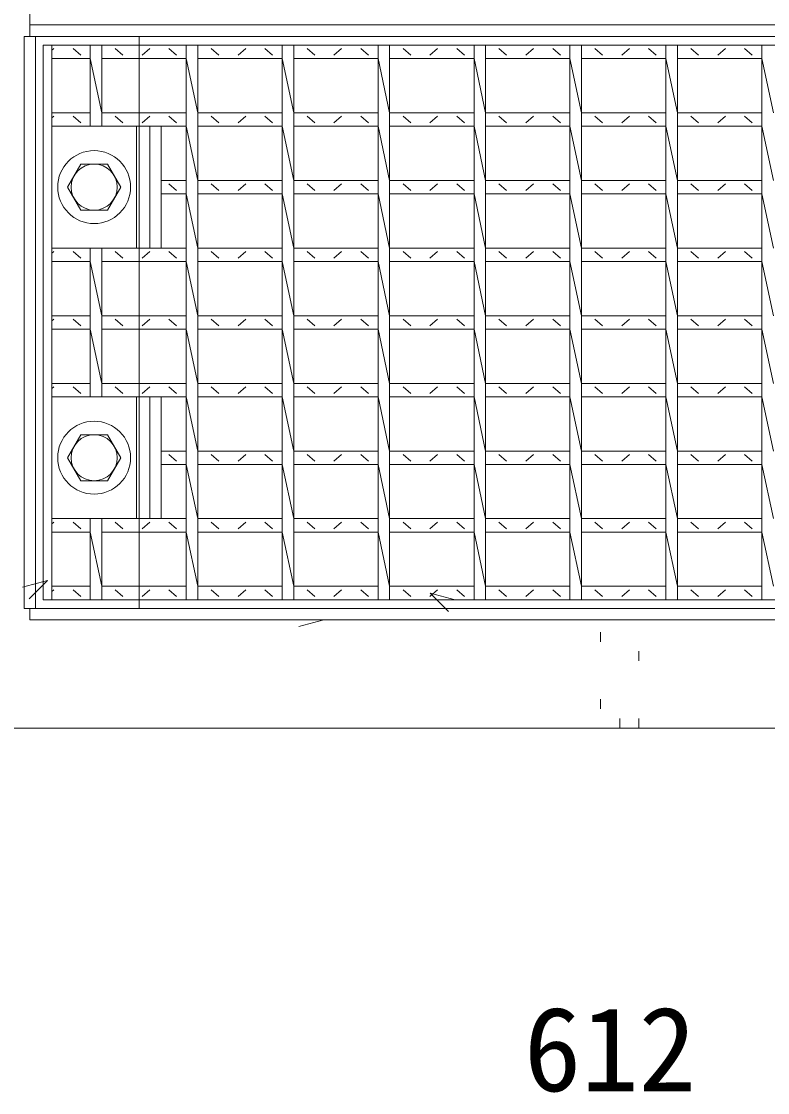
# Model space of a CAD drawing. Units: millimetres, scale not verified. Extents: x 234 to 5784, y 107 to 4112.
# Drawn here: x 1501 to 1890, y 1081 to 1639 of the extents above; entities that cross this region are included whole.
import ezdxf
from ezdxf.enums import TextEntityAlignment as Align

# ---------------------------------------------------------------- set-up
doc = ezdxf.new("R2010")
doc.units = ezdxf.units.MM
doc.header["$LTSCALE"] = 20
doc.linetypes.add('DOTTED', pattern=[1.75, 0.25, -1.5])
doc.layers.add('0-1', color=7, linetype='Continuous', lineweight=18)
doc.styles.add('ＭＳ ゴシック', font='')
doc.styles.get('ＭＳ ゴシック').set_extended_font_data('MS Gothic')

msp = doc.modelspace()

# ---------------------------------------------------------------- linework, layer by layer
at = {"layer": '0-1'}
for p, q in [((1505.69, 1637.37), (1505.62, 1646.78)), ((1505.69, 1631.37), (1505.69, 1637.37)), ((2124.69, 1637.37), (1505.69, 1637.37)), ((1502.69, 1333.37), (1502.69, 1631.37)), ((1502.69, 1631.37), (1508.69, 1631.37)), ((1502.69, 1631.37), (1562.69, 1631.37)), ((2124.69, 1631.37), (1505.69, 1631.37)), ((1508.69, 1333.37), (1508.69, 1631.37)), ((1562.69, 1333.37), (1562.69, 1631.37)), ((1512.69, 1337.87), (1512.69, 1626.87)), ((2117.69, 1626.87), (1512.69, 1626.87)), ((1512.69, 1337.87), (1512.69, 1626.87)), ((1517.19, 1626.87), (1512.69, 1626.87)), ((1537.19, 1626.87), (1517.19, 1626.87)), ((1517.19, 1337.87), (1517.19, 1626.87)), ((1518.19, 1625.12), (1517.19, 1624.25)), ((1532.19, 1621.62), (1528.19, 1625.12)), ((1537.19, 1584.62), (1537.19, 1626.87)), ((1543.19, 1626.87), (1537.19, 1626.87)), ((1587.19, 1626.87), (1543.19, 1626.87)), ((1543.19, 1584.62), (1543.19, 1626.87)), ((1554.19, 1621.62), (1550.19, 1625.12)), ((1568.19, 1625.12), (1564.19, 1621.62)), ((1582.19, 1621.62), (1578.19, 1625.12)), ((1587.19, 1337.87), (1587.19, 1626.87)), ((1593.19, 1626.87), (1587.19, 1626.87)), ((1637.19, 1626.87), (1593.19, 1626.87)), ((1593.19, 1337.87), (1593.19, 1626.87)), ((1604.19, 1621.62), (1600.19, 1625.12)), ((1618.19, 1625.12), (1614.19, 1621.62)), ((1632.19, 1621.62), (1628.19, 1625.12)), ((1637.19, 1337.87), (1637.19, 1626.87)), ((1643.19, 1626.87), (1637.19, 1626.87)), ((1687.19, 1626.87), (1643.19, 1626.87)), ((1643.19, 1337.87), (1643.19, 1626.87)), ((1654.19, 1621.62), (1650.19, 1625.12)), ((1668.19, 1625.12), (1664.19, 1621.62)), ((1682.19, 1621.62), (1678.19, 1625.12)), ((1687.19, 1337.87), (1687.19, 1626.87)), ((1693.19, 1626.87), (1687.19, 1626.87)), ((1737.19, 1626.87), (1693.19, 1626.87)), ((1693.19, 1337.87), (1693.19, 1626.87)), ((1704.19, 1621.62), (1700.19, 1625.12)), ((1718.19, 1625.12), (1714.19, 1621.62)), ((1732.19, 1621.62), (1728.19, 1625.12)), ((1737.19, 1337.87), (1737.19, 1626.87)), ((1743.19, 1626.87), (1737.19, 1626.87)), ((1787.19, 1626.87), (1743.19, 1626.87)), ((1743.19, 1337.87), (1743.19, 1626.87)), ((1754.19, 1621.62), (1750.19, 1625.12)), ((1768.19, 1625.12), (1764.19, 1621.62)), ((1782.19, 1621.62), (1778.19, 1625.12)), ((1787.19, 1337.87), (1787.19, 1626.87)), ((1793.19, 1626.87), (1787.19, 1626.87)), ((1837.19, 1626.87), (1793.19, 1626.87)), ((1793.19, 1337.87), (1793.19, 1626.87)), ((1804.19, 1621.62), (1800.19, 1625.12)), ((1818.19, 1625.12), (1814.19, 1621.62)), ((1832.19, 1621.62), (1828.19, 1625.12)), ((1837.19, 1337.87), (1837.19, 1626.87)), ((1843.19, 1626.87), (1837.19, 1626.87)), ((1887.19, 1626.87), (1843.19, 1626.87)), ((1843.19, 1337.87), (1843.19, 1626.87)), ((1854.19, 1621.62), (1850.19, 1625.12)), ((1868.19, 1625.12), (1864.19, 1621.62)), ((1882.19, 1621.62), (1878.19, 1625.12)), ((1887.19, 1337.87), (1887.19, 1626.87)), ((1893.19, 1626.87), (1887.19, 1626.87)), ((1537.19, 1619.87), (1517.19, 1619.87)), ((1543.19, 1591.62), (1537.19, 1619.87)), ((1587.19, 1619.87), (1543.19, 1619.87)), ((1593.19, 1591.62), (1587.19, 1619.87)), ((1637.19, 1619.87), (1593.19, 1619.87)), ((1643.19, 1591.62), (1637.19, 1619.87)), ((1687.19, 1619.87), (1643.19, 1619.87)), ((1693.19, 1591.62), (1687.19, 1619.87)), ((1737.19, 1619.87), (1693.19, 1619.87)), ((1743.19, 1591.62), (1737.19, 1619.87)), ((1787.19, 1619.87), (1743.19, 1619.87)), ((1793.19, 1591.62), (1787.19, 1619.87)), ((1837.19, 1619.87), (1793.19, 1619.87)), ((1843.19, 1591.62), (1837.19, 1619.87)), ((1887.19, 1619.87), (1843.19, 1619.87)), ((1893.19, 1591.62), (1887.19, 1619.87)), ((1537.19, 1591.62), (1517.19, 1591.62)), ((1587.19, 1591.62), (1543.19, 1591.62)), ((1637.19, 1591.62), (1593.19, 1591.62)), ((1687.19, 1591.62), (1643.19, 1591.62)), ((1737.19, 1591.62), (1693.19, 1591.62)), ((1787.19, 1591.62), (1743.19, 1591.62)), ((1837.19, 1591.62), (1793.19, 1591.62)), ((1887.19, 1591.62), (1843.19, 1591.62)), ((1518.19, 1589.87), (1517.19, 1589)), ((1532.19, 1586.37), (1528.19, 1589.87)), ((1554.19, 1586.37), (1550.19, 1589.87)), ((1568.19, 1589.87), (1564.19, 1586.37)), ((1582.19, 1586.37), (1578.19, 1589.87)), ((1604.19, 1586.37), (1600.19, 1589.87)), ((1618.19, 1589.87), (1614.19, 1586.37)), ((1632.19, 1586.37), (1628.19, 1589.87)), ((1654.19, 1586.37), (1650.19, 1589.87)), ((1668.19, 1589.87), (1664.19, 1586.37)), ((1682.19, 1586.37), (1678.19, 1589.87)), ((1704.19, 1586.37), (1700.19, 1589.87)), ((1718.19, 1589.87), (1714.19, 1586.37)), ((1732.19, 1586.37), (1728.19, 1589.87)), ((1754.19, 1586.37), (1750.19, 1589.87)), ((1768.19, 1589.87), (1764.19, 1586.37)), ((1782.19, 1586.37), (1778.19, 1589.87)), ((1804.19, 1586.37), (1800.19, 1589.87)), ((1818.19, 1589.87), (1814.19, 1586.37)), ((1832.19, 1586.37), (1828.19, 1589.87)), ((1854.19, 1586.37), (1850.19, 1589.87)), ((1868.19, 1589.87), (1864.19, 1586.37)), ((1882.19, 1586.37), (1878.19, 1589.87)), ((1568.19, 1584.62), (1517.19, 1584.62)), ((1537.19, 1584.62), (1517.19, 1584.62)), ((1543.19, 1584.62), (1537.19, 1584.62)), ((1587.19, 1584.62), (1543.19, 1584.62)), ((1561.19, 1521.12), (1561.19, 1584.62)), ((1568.19, 1521.12), (1568.19, 1584.62)), ((1568.19, 1521.12), (1568.19, 1584.62)), ((1574.19, 1584.62), (1568.19, 1584.62)), ((1574.19, 1521.12), (1574.19, 1584.62)), ((1593.19, 1556.37), (1587.19, 1584.62)), ((1637.19, 1584.62), (1593.19, 1584.62)), ((1643.19, 1556.37), (1637.19, 1584.62)), ((1687.19, 1584.62), (1643.19, 1584.62)), ((1693.19, 1556.37), (1687.19, 1584.62)), ((1737.19, 1584.62), (1693.19, 1584.62)), ((1743.19, 1556.37), (1737.19, 1584.62)), ((1787.19, 1584.62), (1743.19, 1584.62)), ((1793.19, 1556.37), (1787.19, 1584.62)), ((1837.19, 1584.62), (1793.19, 1584.62)), ((1843.19, 1556.37), (1837.19, 1584.62)), ((1887.19, 1584.62), (1843.19, 1584.62)), ((1893.19, 1556.37), (1887.19, 1584.62)), ((1532.26, 1564.87), (1525.34, 1552.87)), ((1546.12, 1564.87), (1532.26, 1564.87)), ((1553.05, 1552.87), (1546.12, 1564.87)), ((1525.34, 1552.87), (1532.26, 1540.87)), ((1546.12, 1540.87), (1553.05, 1552.87)), ((1587.19, 1556.37), (1574.19, 1556.37)), ((1582.19, 1551.12), (1578.19, 1554.62)), ((1637.19, 1556.37), (1593.19, 1556.37)), ((1604.19, 1551.12), (1600.19, 1554.62)), ((1618.19, 1554.62), (1614.19, 1551.12)), ((1632.19, 1551.12), (1628.19, 1554.62)), ((1687.19, 1556.37), (1643.19, 1556.37)), ((1654.19, 1551.12), (1650.19, 1554.62)), ((1668.19, 1554.62), (1664.19, 1551.12)), ((1682.19, 1551.12), (1678.19, 1554.62)), ((1737.19, 1556.37), (1693.19, 1556.37)), ((1704.19, 1551.12), (1700.19, 1554.62)), ((1718.19, 1554.62), (1714.19, 1551.12)), ((1732.19, 1551.12), (1728.19, 1554.62)), ((1787.19, 1556.37), (1743.19, 1556.37)), ((1754.19, 1551.12), (1750.19, 1554.62)), ((1768.19, 1554.62), (1764.19, 1551.12)), ((1782.19, 1551.12), (1778.19, 1554.62)), ((1837.19, 1556.37), (1793.19, 1556.37)), ((1804.19, 1551.12), (1800.19, 1554.62)), ((1818.19, 1554.62), (1814.19, 1551.12)), ((1832.19, 1551.12), (1828.19, 1554.62)), ((1887.19, 1556.37), (1843.19, 1556.37)), ((1854.19, 1551.12), (1850.19, 1554.62)), ((1868.19, 1554.62), (1864.19, 1551.12)), ((1882.19, 1551.12), (1878.19, 1554.62)), ((1587.19, 1549.37), (1574.19, 1549.37)), ((1593.19, 1521.12), (1587.19, 1549.37)), ((1637.19, 1549.37), (1593.19, 1549.37)), ((1643.19, 1521.12), (1637.19, 1549.37)), ((1687.19, 1549.37), (1643.19, 1549.37)), ((1693.19, 1521.12), (1687.19, 1549.37)), ((1737.19, 1549.37), (1693.19, 1549.37)), ((1743.19, 1521.12), (1737.19, 1549.37)), ((1787.19, 1549.37), (1743.19, 1549.37)), ((1793.19, 1521.12), (1787.19, 1549.37)), ((1837.19, 1549.37), (1793.19, 1549.37)), ((1843.19, 1521.12), (1837.19, 1549.37)), ((1887.19, 1549.37), (1843.19, 1549.37)), ((1893.19, 1521.12), (1887.19, 1549.37)), ((1532.26, 1540.87), (1546.12, 1540.87)), ((1517.19, 1521.12), (1568.19, 1521.12)), ((1537.19, 1521.12), (1517.19, 1521.12)), ((1518.19, 1519.37), (1517.19, 1518.5)), ((1532.19, 1515.87), (1528.19, 1519.37)), ((1537.19, 1443.62), (1537.19, 1521.12)), ((1543.19, 1521.12), (1537.19, 1521.12)), ((1587.19, 1521.12), (1543.19, 1521.12)), ((1543.19, 1443.62), (1543.19, 1521.12)), ((1554.19, 1515.87), (1550.19, 1519.37)), ((1568.19, 1519.37), (1564.19, 1515.87)), ((1574.19, 1521.12), (1568.19, 1521.12)), ((1582.19, 1515.87), (1578.19, 1519.37)), ((1637.19, 1521.12), (1593.19, 1521.12)), ((1604.19, 1515.87), (1600.19, 1519.37)), ((1618.19, 1519.37), (1614.19, 1515.87)), ((1632.19, 1515.87), (1628.19, 1519.37)), ((1687.19, 1521.12), (1643.19, 1521.12)), ((1654.19, 1515.87), (1650.19, 1519.37)), ((1668.19, 1519.37), (1664.19, 1515.87)), ((1682.19, 1515.87), (1678.19, 1519.37)), ((1737.19, 1521.12), (1693.19, 1521.12)), ((1704.19, 1515.87), (1700.19, 1519.37)), ((1718.19, 1519.37), (1714.19, 1515.87)), ((1732.19, 1515.87), (1728.19, 1519.37)), ((1787.19, 1521.12), (1743.19, 1521.12)), ((1754.19, 1515.87), (1750.19, 1519.37)), ((1768.19, 1519.37), (1764.19, 1515.87)), ((1782.19, 1515.87), (1778.19, 1519.37)), ((1837.19, 1521.12), (1793.19, 1521.12)), ((1804.19, 1515.87), (1800.19, 1519.37)), ((1818.19, 1519.37), (1814.19, 1515.87)), ((1832.19, 1515.87), (1828.19, 1519.37)), ((1887.19, 1521.12), (1843.19, 1521.12)), ((1854.19, 1515.87), (1850.19, 1519.37)), ((1868.19, 1519.37), (1864.19, 1515.87)), ((1882.19, 1515.87), (1878.19, 1519.37)), ((1537.19, 1514.12), (1517.19, 1514.12)), ((1543.19, 1485.87), (1537.19, 1514.12)), ((1587.19, 1514.12), (1543.19, 1514.12)), ((1593.19, 1485.87), (1587.19, 1514.12)), ((1637.19, 1514.12), (1593.19, 1514.12)), ((1643.19, 1485.87), (1637.19, 1514.12)), ((1687.19, 1514.12), (1643.19, 1514.12)), ((1693.19, 1485.87), (1687.19, 1514.12)), ((1737.19, 1514.12), (1693.19, 1514.12)), ((1743.19, 1485.87), (1737.19, 1514.12)), ((1787.19, 1514.12), (1743.19, 1514.12)), ((1793.19, 1485.87), (1787.19, 1514.12)), ((1837.19, 1514.12), (1793.19, 1514.12)), ((1843.19, 1485.87), (1837.19, 1514.12)), ((1887.19, 1514.12), (1843.19, 1514.12)), ((1893.19, 1485.87), (1887.19, 1514.12)), ((1537.19, 1485.87), (1517.19, 1485.87)), ((1587.19, 1485.87), (1543.19, 1485.87)), ((1637.19, 1485.87), (1593.19, 1485.87)), ((1687.19, 1485.87), (1643.19, 1485.87)), ((1737.19, 1485.87), (1693.19, 1485.87)), ((1787.19, 1485.87), (1743.19, 1485.87)), ((1837.19, 1485.87), (1793.19, 1485.87)), ((1887.19, 1485.87), (1843.19, 1485.87)), ((1518.19, 1484.12), (1517.19, 1483.25)), ((1532.19, 1480.62), (1528.19, 1484.12)), ((1554.19, 1480.62), (1550.19, 1484.12)), ((1568.19, 1484.12), (1564.19, 1480.62)), ((1582.19, 1480.62), (1578.19, 1484.12)), ((1604.19, 1480.62), (1600.19, 1484.12)), ((1618.19, 1484.12), (1614.19, 1480.62)), ((1632.19, 1480.62), (1628.19, 1484.12)), ((1654.19, 1480.62), (1650.19, 1484.12)), ((1668.19, 1484.12), (1664.19, 1480.62)), ((1682.19, 1480.62), (1678.19, 1484.12)), ((1704.19, 1480.62), (1700.19, 1484.12)), ((1718.19, 1484.12), (1714.19, 1480.62)), ((1732.19, 1480.62), (1728.19, 1484.12)), ((1754.19, 1480.62), (1750.19, 1484.12)), ((1768.19, 1484.12), (1764.19, 1480.62)), ((1782.19, 1480.62), (1778.19, 1484.12)), ((1804.19, 1480.62), (1800.19, 1484.12)), ((1818.19, 1484.12), (1814.19, 1480.62)), ((1832.19, 1480.62), (1828.19, 1484.12)), ((1854.19, 1480.62), (1850.19, 1484.12)), ((1868.19, 1484.12), (1864.19, 1480.62)), ((1882.19, 1480.62), (1878.19, 1484.12)), ((1537.19, 1478.87), (1517.19, 1478.87)), ((1543.19, 1450.62), (1537.19, 1478.87)), ((1587.19, 1478.87), (1543.19, 1478.87)), ((1593.19, 1450.62), (1587.19, 1478.87)), ((1637.19, 1478.87), (1593.19, 1478.87)), ((1643.19, 1450.62), (1637.19, 1478.87)), ((1687.19, 1478.87), (1643.19, 1478.87)), ((1693.19, 1450.62), (1687.19, 1478.87)), ((1737.19, 1478.87), (1693.19, 1478.87)), ((1743.19, 1450.62), (1737.19, 1478.87)), ((1787.19, 1478.87), (1743.19, 1478.87)), ((1793.19, 1450.62), (1787.19, 1478.87)), ((1837.19, 1478.87), (1793.19, 1478.87)), ((1843.19, 1450.62), (1837.19, 1478.87)), ((1887.19, 1478.87), (1843.19, 1478.87)), ((1893.19, 1450.62), (1887.19, 1478.87)), ((1537.19, 1450.62), (1517.19, 1450.62)), ((1518.19, 1448.87), (1517.19, 1448)), ((1532.19, 1445.37), (1528.19, 1448.87)), ((1587.19, 1450.62), (1543.19, 1450.62)), ((1554.19, 1445.37), (1550.19, 1448.87)), ((1568.19, 1448.87), (1564.19, 1445.37)), ((1582.19, 1445.37), (1578.19, 1448.87)), ((1637.19, 1450.62), (1593.19, 1450.62)), ((1604.19, 1445.37), (1600.19, 1448.87)), ((1618.19, 1448.87), (1614.19, 1445.37)), ((1632.19, 1445.37), (1628.19, 1448.87)), ((1687.19, 1450.62), (1643.19, 1450.62)), ((1654.19, 1445.37), (1650.19, 1448.87)), ((1668.19, 1448.87), (1664.19, 1445.37)), ((1682.19, 1445.37), (1678.19, 1448.87)), ((1737.19, 1450.62), (1693.19, 1450.62)), ((1704.19, 1445.37), (1700.19, 1448.87)), ((1718.19, 1448.87), (1714.19, 1445.37)), ((1732.19, 1445.37), (1728.19, 1448.87)), ((1787.19, 1450.62), (1743.19, 1450.62)), ((1754.19, 1445.37), (1750.19, 1448.87)), ((1768.19, 1448.87), (1764.19, 1445.37)), ((1782.19, 1445.37), (1778.19, 1448.87)), ((1837.19, 1450.62), (1793.19, 1450.62)), ((1804.19, 1445.37), (1800.19, 1448.87)), ((1818.19, 1448.87), (1814.19, 1445.37)), ((1832.19, 1445.37), (1828.19, 1448.87)), ((1887.19, 1450.62), (1843.19, 1450.62)), ((1854.19, 1445.37), (1850.19, 1448.87)), ((1868.19, 1448.87), (1864.19, 1445.37)), ((1882.19, 1445.37), (1878.19, 1448.87)), ((1568.19, 1443.62), (1517.19, 1443.62)), ((1537.19, 1443.62), (1517.19, 1443.62)), ((1543.19, 1443.62), (1537.19, 1443.62)), ((1587.19, 1443.62), (1543.19, 1443.62)), ((1561.19, 1380.12), (1561.19, 1443.62)), ((1568.19, 1380.12), (1568.19, 1443.62)), ((1568.19, 1380.12), (1568.19, 1443.62)), ((1574.19, 1443.62), (1568.19, 1443.62)), ((1574.19, 1380.12), (1574.19, 1443.62)), ((1593.19, 1415.37), (1587.19, 1443.62)), ((1637.19, 1443.62), (1593.19, 1443.62)), ((1643.19, 1415.37), (1637.19, 1443.62)), ((1687.19, 1443.62), (1643.19, 1443.62)), ((1693.19, 1415.37), (1687.19, 1443.62)), ((1737.19, 1443.62), (1693.19, 1443.62)), ((1743.19, 1415.37), (1737.19, 1443.62)), ((1787.19, 1443.62), (1743.19, 1443.62)), ((1793.19, 1415.37), (1787.19, 1443.62)), ((1837.19, 1443.62), (1793.19, 1443.62)), ((1843.19, 1415.37), (1837.19, 1443.62)), ((1887.19, 1443.62), (1843.19, 1443.62)), ((1893.19, 1415.37), (1887.19, 1443.62)), ((1532.26, 1423.87), (1525.34, 1411.87)), ((1546.12, 1423.87), (1532.26, 1423.87)), ((1553.05, 1411.87), (1546.12, 1423.87)), ((1587.19, 1415.37), (1574.19, 1415.37)), ((1582.19, 1410.12), (1578.19, 1413.62)), ((1637.19, 1415.37), (1593.19, 1415.37)), ((1604.19, 1410.12), (1600.19, 1413.62)), ((1618.19, 1413.62), (1614.19, 1410.12)), ((1632.19, 1410.12), (1628.19, 1413.62)), ((1687.19, 1415.37), (1643.19, 1415.37)), ((1654.19, 1410.12), (1650.19, 1413.62)), ((1668.19, 1413.62), (1664.19, 1410.12)), ((1682.19, 1410.12), (1678.19, 1413.62)), ((1737.19, 1415.37), (1693.19, 1415.37)), ((1704.19, 1410.12), (1700.19, 1413.62)), ((1718.19, 1413.62), (1714.19, 1410.12)), ((1732.19, 1410.12), (1728.19, 1413.62)), ((1787.19, 1415.37), (1743.19, 1415.37)), ((1754.19, 1410.12), (1750.19, 1413.62)), ((1768.19, 1413.62), (1764.19, 1410.12)), ((1782.19, 1410.12), (1778.19, 1413.62)), ((1837.19, 1415.37), (1793.19, 1415.37)), ((1804.19, 1410.12), (1800.19, 1413.62)), ((1818.19, 1413.62), (1814.19, 1410.12)), ((1832.19, 1410.12), (1828.19, 1413.62)), ((1887.19, 1415.37), (1843.19, 1415.37)), ((1854.19, 1410.12), (1850.19, 1413.62)), ((1868.19, 1413.62), (1864.19, 1410.12)), ((1882.19, 1410.12), (1878.19, 1413.62)), ((1525.34, 1411.87), (1532.26, 1399.87)), ((1546.12, 1399.87), (1553.05, 1411.87)), ((1587.19, 1408.37), (1574.19, 1408.37)), ((1593.19, 1380.12), (1587.19, 1408.37)), ((1637.19, 1408.37), (1593.19, 1408.37)), ((1643.19, 1380.12), (1637.19, 1408.37)), ((1687.19, 1408.37), (1643.19, 1408.37)), ((1693.19, 1380.12), (1687.19, 1408.37)), ((1737.19, 1408.37), (1693.19, 1408.37)), ((1743.19, 1380.12), (1737.19, 1408.37)), ((1787.19, 1408.37), (1743.19, 1408.37)), ((1793.19, 1380.12), (1787.19, 1408.37)), ((1837.19, 1408.37), (1793.19, 1408.37)), ((1843.19, 1380.12), (1837.19, 1408.37)), ((1887.19, 1408.37), (1843.19, 1408.37)), ((1893.19, 1380.12), (1887.19, 1408.37)), ((1532.26, 1399.87), (1546.12, 1399.87)), ((1517.19, 1380.12), (1568.19, 1380.12)), ((1537.19, 1380.12), (1517.19, 1380.12)), ((1537.19, 1337.87), (1537.19, 1380.12)), ((1543.19, 1380.12), (1537.19, 1380.12)), ((1587.19, 1380.12), (1543.19, 1380.12)), ((1543.19, 1337.87), (1543.19, 1380.12)), ((1574.19, 1380.12), (1568.19, 1380.12)), ((1637.19, 1380.12), (1593.19, 1380.12)), ((1687.19, 1380.12), (1643.19, 1380.12)), ((1737.19, 1380.12), (1693.19, 1380.12)), ((1787.19, 1380.12), (1743.19, 1380.12)), ((1837.19, 1380.12), (1793.19, 1380.12)), ((1887.19, 1380.12), (1843.19, 1380.12)), ((1518.19, 1378.37), (1517.19, 1377.5)), ((1537.19, 1373.12), (1517.19, 1373.12)), ((1532.19, 1374.87), (1528.19, 1378.37)), ((1543.19, 1344.87), (1537.19, 1373.12)), ((1587.19, 1373.12), (1543.19, 1373.12)), ((1554.19, 1374.87), (1550.19, 1378.37)), ((1568.19, 1378.37), (1564.19, 1374.87)), ((1582.19, 1374.87), (1578.19, 1378.37)), ((1593.19, 1344.87), (1587.19, 1373.12)), ((1637.19, 1373.12), (1593.19, 1373.12)), ((1604.19, 1374.87), (1600.19, 1378.37)), ((1618.19, 1378.37), (1614.19, 1374.87)), ((1632.19, 1374.87), (1628.19, 1378.37)), ((1643.19, 1344.87), (1637.19, 1373.12)), ((1687.19, 1373.12), (1643.19, 1373.12)), ((1654.19, 1374.87), (1650.19, 1378.37)), ((1668.19, 1378.37), (1664.19, 1374.87)), ((1682.19, 1374.87), (1678.19, 1378.37)), ((1693.19, 1344.87), (1687.19, 1373.12)), ((1737.19, 1373.12), (1693.19, 1373.12)), ((1704.19, 1374.87), (1700.19, 1378.37)), ((1718.19, 1378.37), (1714.19, 1374.87)), ((1732.19, 1374.87), (1728.19, 1378.37)), ((1743.19, 1344.87), (1737.19, 1373.12)), ((1787.19, 1373.12), (1743.19, 1373.12)), ((1754.19, 1374.87), (1750.19, 1378.37)), ((1768.19, 1378.37), (1764.19, 1374.87)), ((1782.19, 1374.87), (1778.19, 1378.37)), ((1793.19, 1344.87), (1787.19, 1373.12)), ((1837.19, 1373.12), (1793.19, 1373.12)), ((1804.19, 1374.87), (1800.19, 1378.37)), ((1818.19, 1378.37), (1814.19, 1374.87)), ((1832.19, 1374.87), (1828.19, 1378.37)), ((1843.19, 1344.87), (1837.19, 1373.12)), ((1887.19, 1373.12), (1843.19, 1373.12)), ((1854.19, 1374.87), (1850.19, 1378.37)), ((1868.19, 1378.37), (1864.19, 1374.87)), ((1882.19, 1374.87), (1878.19, 1378.37)), ((1893.19, 1344.87), (1887.19, 1373.12)), ((1514.94, 1347.87), (1501.9, 1344.38)), ((1514.94, 1347.87), (1505.4, 1338.32)), ((1537.19, 1344.87), (1517.19, 1344.87)), ((1518.19, 1343.12), (1517.19, 1342.25)), ((1532.19, 1339.62), (1528.19, 1343.12)), ((1587.19, 1344.87), (1543.19, 1344.87)), ((1554.19, 1339.62), (1550.19, 1343.12)), ((1568.19, 1343.12), (1564.19, 1339.62)), ((1582.19, 1339.62), (1578.19, 1343.12)), ((1637.19, 1344.87), (1593.19, 1344.87)), ((1604.19, 1339.62), (1600.19, 1343.12)), ((1618.19, 1343.12), (1614.19, 1339.62)), ((1632.19, 1339.62), (1628.19, 1343.12)), ((1687.19, 1344.87), (1643.19, 1344.87)), ((1654.19, 1339.62), (1650.19, 1343.12)), ((1668.19, 1343.12), (1664.19, 1339.62)), ((1682.19, 1339.62), (1678.19, 1343.12)), ((1737.19, 1344.87), (1693.19, 1344.87)), ((1704.19, 1339.62), (1700.19, 1343.12)), ((1718.19, 1343.12), (1714.19, 1339.62)), ((1714.36, 1341.37), (1723.9, 1331.82)), ((1714.36, 1341.37), (1727.4, 1337.88)), ((1732.19, 1339.62), (1728.19, 1343.12)), ((1787.19, 1344.87), (1743.19, 1344.87)), ((1754.19, 1339.62), (1750.19, 1343.12)), ((1768.19, 1343.12), (1764.19, 1339.62)), ((1782.19, 1339.62), (1778.19, 1343.12)), ((1837.19, 1344.87), (1793.19, 1344.87)), ((1804.19, 1339.62), (1800.19, 1343.12)), ((1818.19, 1343.12), (1814.19, 1339.62)), ((1832.19, 1339.62), (1828.19, 1343.12)), ((1887.19, 1344.87), (1843.19, 1344.87)), ((1854.19, 1339.62), (1850.19, 1343.12)), ((1868.19, 1343.12), (1864.19, 1339.62)), ((1882.19, 1339.62), (1878.19, 1343.12)), ((2117.69, 1337.87), (1512.69, 1337.87)), ((1517.19, 1337.87), (1512.69, 1337.87)), ((1537.19, 1337.87), (1517.19, 1337.87)), ((1543.19, 1337.87), (1537.19, 1337.87)), ((1587.19, 1337.87), (1543.19, 1337.87)), ((1593.19, 1337.87), (1587.19, 1337.87)), ((1637.19, 1337.87), (1593.19, 1337.87)), ((1643.19, 1337.87), (1637.19, 1337.87)), ((1687.19, 1337.87), (1643.19, 1337.87)), ((1693.19, 1337.87), (1687.19, 1337.87)), ((1737.19, 1337.87), (1693.19, 1337.87)), ((1743.19, 1337.87), (1737.19, 1337.87)), ((1787.19, 1337.87), (1743.19, 1337.87)), ((1793.19, 1337.87), (1787.19, 1337.87)), ((1837.19, 1337.87), (1793.19, 1337.87)), ((1843.19, 1337.87), (1837.19, 1337.87)), ((1887.19, 1337.87), (1843.19, 1337.87)), ((1893.19, 1337.87), (1887.19, 1337.87)), ((1502.69, 1333.37), (1508.69, 1333.37)), ((1502.69, 1333.37), (1562.69, 1333.37)), ((1505.69, 1327.37), (1505.69, 1333.37)), ((2124.69, 1333.37), (1505.69, 1333.37)), ((2124.69, 1327.37), (1505.69, 1327.37)), ((1658.94, 1327.37), (1645.9, 1323.88)), ((813.17, 1271.02), (2483.15, 1271.02))]:
    msp.add_line(p, q, dxfattribs=at)
at = {"layer": '0-1', "linetype": 'DOTTED'}
for p, q in [((1803.17, 1321.02), (1803.17, 1271.02)), ((1823.17, 1271.02), (1823.17, 1321.02)), ((1813.17, 1271.02), (1813.17, 1282.75)), ((1803.17, 1271.02), (1823.17, 1271.02))]:
    msp.add_line(p, q, dxfattribs=at)
at = {"layer": '0-1'}
for centre, radius in [((1539.19, 1552.87), 19), ((1539.19, 1552.87), 12), ((1539.19, 1411.87), 19), ((1539.19, 1411.87), 12)]:
    msp.add_circle(centre, radius, dxfattribs=at)

# ---------------------------------------------------------------- texts
at = {"layer": '0-1', "style": 'ＭＳ ゴシック'}
msp.add_text('612', height=43.99, dxfattribs=at).set_placement((1763.17, 1068.61), align=Align.BOTTOM_LEFT)

doc.saveas('drawing.dxf')
